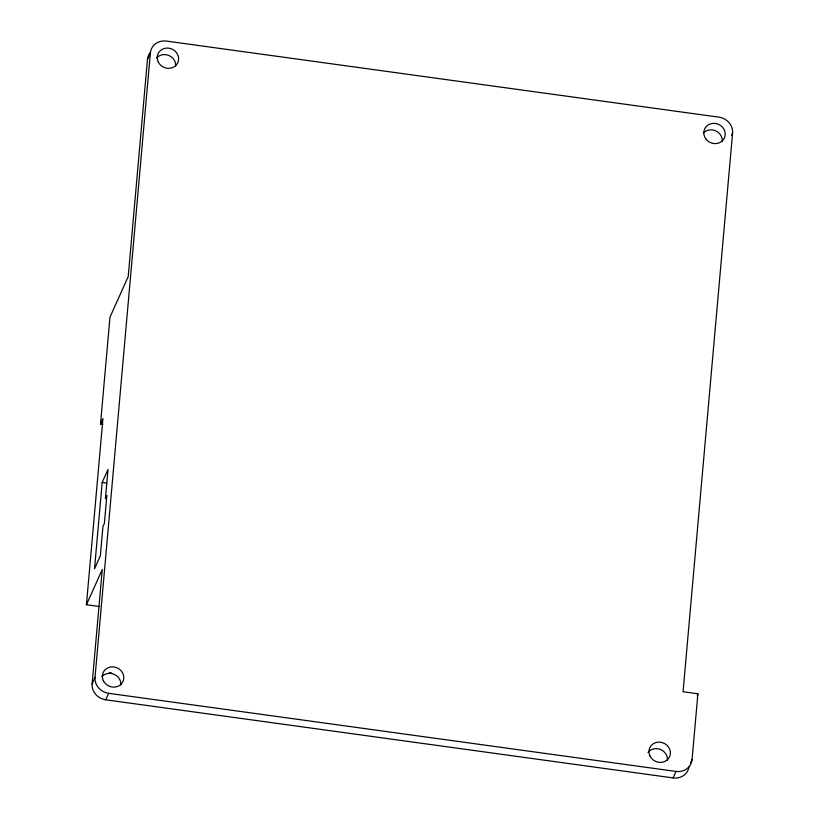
<?xml version="1.0" encoding="UTF-8"?>
<svg xmlns="http://www.w3.org/2000/svg" width="819" height="819" viewBox="0 0 819 819"><rect width="100%" height="100%" fill="white"/><g stroke="black" fill="none" stroke-linecap="round" stroke-linejoin="round"><path stroke-width="1.23" d="M102.877 424.262L100.512 423.935L109.971 317.178L128.214 276.587L147.461 59.449A15.08 13.872 24.2 0 1 150.061 52.754M99.488 606.531L86.425 604.729L102.938 418.54L100.512 423.935M102.18 482.422L94.523 568.826L100.338 555.876L102.938 526.607L104.392 523.361L106.859 495.495L105.405 498.73L108.006 469.461L102.18 482.422L106.634 483.036M689.045 766.932A15.08 13.872 24.2 0 1 673.085 777.917L105.723 699.795A15.08 13.872 24.2 0 1 92.117 683.814L102.252 569.533L86.425 604.729M92.117 683.814L95.024 677.333L150.368 52.979A15.08 13.872 24.2 0 1 166.441 41.083L718.969 117.158A15.08 13.872 24.2 0 1 732.575 133.139L683.056 691.727L697.901 693.765L692.065 759.551L690.612 762.786M697.266 696.058L697.901 693.765M147.461 59.449L150.368 52.979M105.723 699.795L108.63 693.314A15.08 13.872 24.2 0 1 95.024 677.333M731.602 135.299L732.575 133.139M673.085 777.917L675.992 771.437A15.08 13.872 24.2 0 0 692.065 759.551M109.265 672.737L111.712 673.075M108.63 693.314L675.992 771.437M647.952 752.456A10.862 9.992 24.2 0 1 660.38 749.436A10.862 9.992 24.2 0 1 667.444 760.216M101.925 676.525A10.862 9.992 24.2 0 1 114.23 674.354A10.862 9.992 24.2 0 1 120.854 684.95M156.603 57.924A10.862 9.992 24.2 0 1 168.827 55.457A10.862 9.992 24.2 0 1 175.716 65.909M703.367 132.995A10.862 9.992 24.2 0 1 715.663 130.825A10.862 9.992 24.2 0 1 722.286 141.421M158.354 62.193A10.862 9.992 24.2 0 0 176.884 64.302A10.862 9.992 24.2 0 0 168.55 48.147A10.862 9.992 24.2 0 0 158.354 62.193M705.763 138.8A10.862 9.992 24.2 0 0 724.252 138.288A10.862 9.992 24.2 0 0 713.533 123.341A10.862 9.992 24.2 0 0 705.763 138.8M103.389 680.743A10.862 9.992 24.2 0 0 121.888 683.292A10.862 9.992 24.2 0 0 113.974 666.963A10.862 9.992 24.2 0 0 103.389 680.743M649.979 756.009A10.862 9.992 24.2 0 0 668.478 758.558A10.862 9.992 24.2 0 0 660.564 742.229A10.862 9.992 24.2 0 0 649.979 756.009"/></g></svg>
